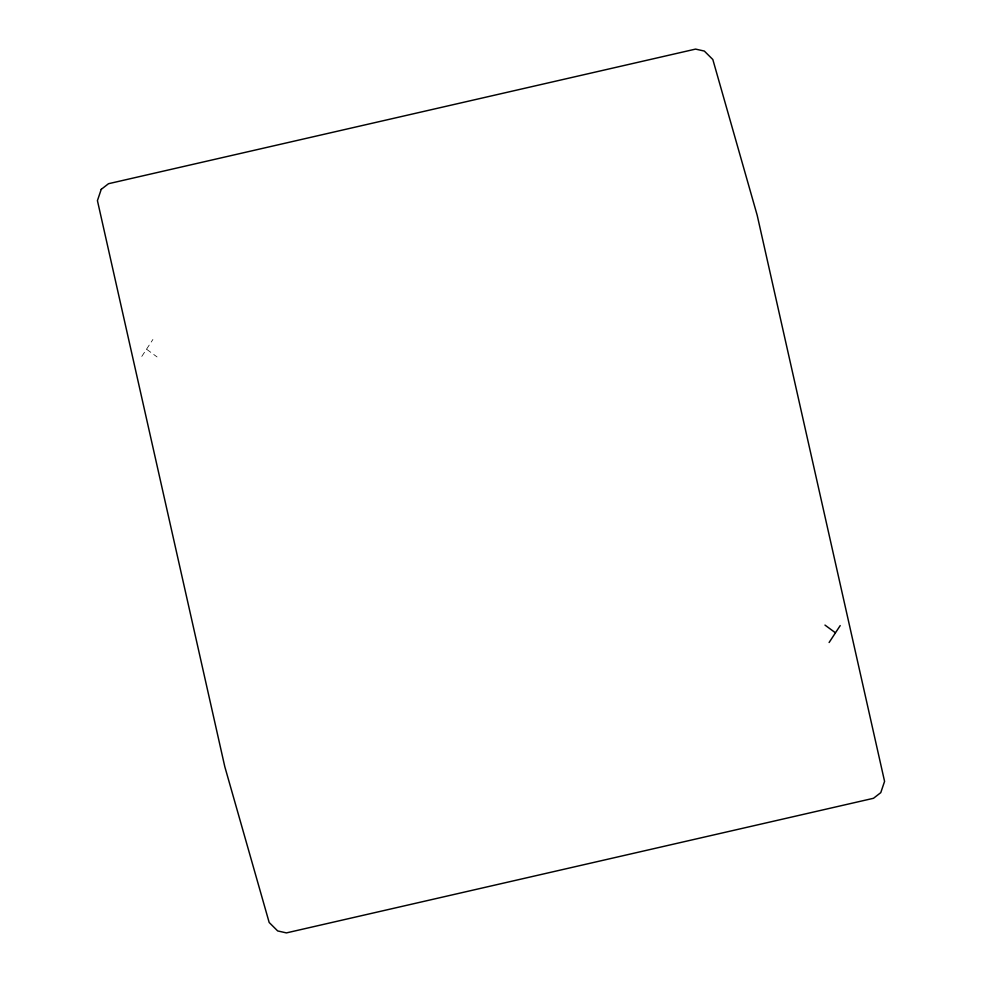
<?xml version="1.0" encoding="UTF-8"?>
<svg xmlns="http://www.w3.org/2000/svg" width="982" height="982" viewBox="0 0 982 982"><rect width="100%" height="100%" fill="white"/><g stroke="black" fill="none" stroke-linecap="round" stroke-linejoin="round"><path stroke-width="0.74" stroke-dasharray="4.91 3.68" d="M141.801 356.405L152.897 339.49M146.821 349.396L157.034 356.92"/><path stroke-width="1.47" d="M829.103 642.51L840.199 625.595M824.966 625.08L835.179 632.604M101.232 189.354L97.427 200.623L224.804 766.697L269.178 922.491L277.673 930.936L286.425 932.9L873.489 798.292L880.768 792.646L884.573 781.377L757.196 215.304L712.822 59.509L704.327 51.064L695.575 49.1L108.511 183.708L101.232 189.354"/></g></svg>
